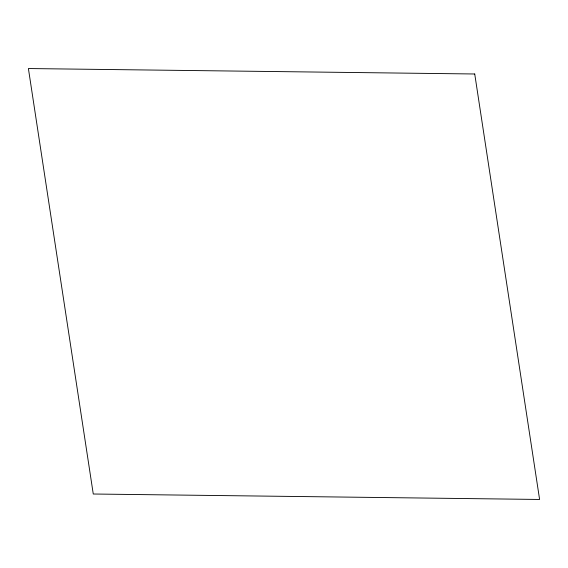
<?xml version="1.0" encoding="UTF-8"?>
<svg xmlns="http://www.w3.org/2000/svg" width="568" height="568" viewBox="0 0 568 568"><rect width="100%" height="100%" fill="white"/><g stroke="black" fill="none" stroke-linecap="round" stroke-linejoin="round"><path stroke-width="0.85" d="M474.734 73.989L28.4 68.543L93.266 494.011L539.6 499.457L474.734 73.989"/></g></svg>
